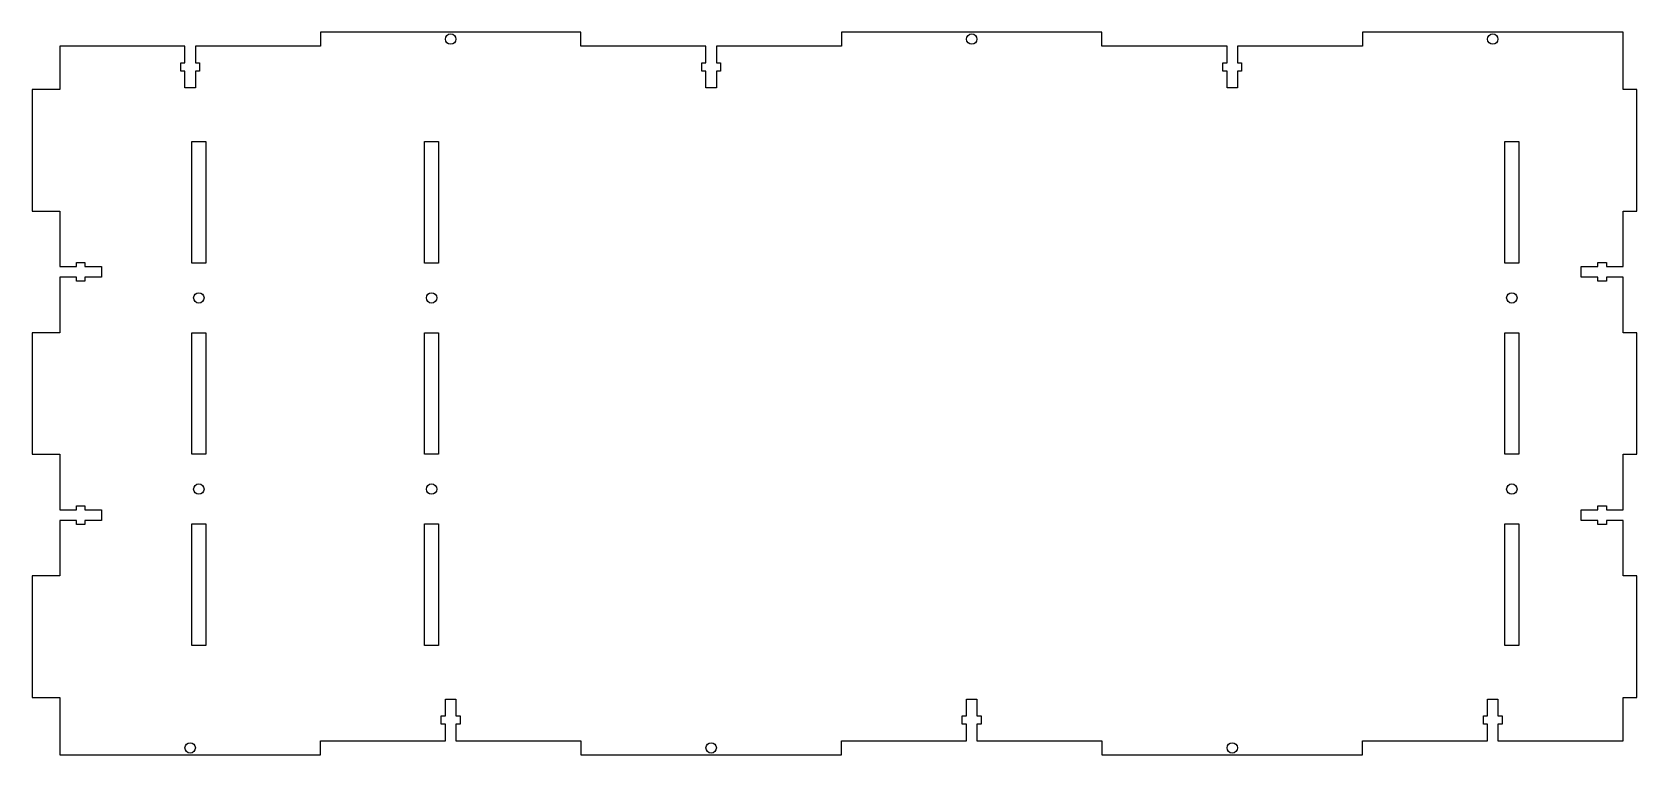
# Model space of a CAD drawing. Header units: millimetres. Extents: x -4 to 458, y -86 to 122.
import ezdxf

# ---------------------------------------------------------------- set-up
doc = ezdxf.new("R2010")
doc.units = ezdxf.units.MM

msp = doc.modelspace()

# ---------------------------------------------------------------- linework, layer by layer
for points in [[(415, -82.5), (415, -77.7), (413.8, -77.7), (413.8, -75.3), (415, -75.3), (415, -70.5), (418, -70.5), (418, -75.3), (419.2, -75.3), (419.2, -77.7), (418, -77.7), (418, -82.5), (454, -82.5), (454, -70), (458, -70), (458, -35), (454, -35), (454, -19), (449.2, -19), (449.2, -20.2), (446.8, -20.2), (446.8, -19), (442, -19), (442, -16), (446.8, -16), (446.8, -14.8), (449.2, -14.8), (449.2, -16), (454, -16), (454, 0), (458, 0), (458, 35), (454, 35), (454, 51), (449.2, 51), (449.2, 49.8), (446.8, 49.8), (446.8, 51), (442, 51), (442, 54), (446.8, 54), (446.8, 55.2), (449.2, 55.2), (449.2, 54), (454, 54), (454, 70), (458, 70), (458, 105), (454, 105), (454, 121.5), (379, 121.5), (379, 117.5), (343, 117.5), (343, 112.7), (344.2, 112.7), (344.2, 110.3), (343, 110.3), (343, 105.5), (340, 105.5), (340, 110.3), (338.8, 110.3), (338.8, 112.7), (340, 112.7), (340, 117.5), (304, 117.5), (304, 121.5), (229, 121.5), (229, 117.5), (193, 117.5), (193, 112.7), (194.2, 112.7), (194.2, 110.3), (193, 110.3), (193, 105.5), (190, 105.5), (190, 110.3), (188.8, 110.3), (188.8, 112.7), (190, 112.7), (190, 117.5), (154, 117.5), (154, 121.5), (79, 121.5), (79, 117.5), (43, 117.5), (43, 112.7), (44.2, 112.7), (44.2, 110.3), (43, 110.3), (43, 105.5), (40, 105.5), (40, 110.3), (38.8, 110.3), (38.8, 112.7), (40, 112.7), (40, 117.5), (4, 117.5), (4, 105), (-4, 105), (-4, 70), (4, 70), (4, 54), (8.8, 54), (8.8, 55.2), (11.2, 55.2), (11.2, 54), (16, 54), (16, 51), (11.2, 51), (11.2, 49.8), (8.8, 49.8), (8.8, 51), (4, 51), (4, 35), (-4, 35), (-4, 0), (4, 0), (4, -16), (8.8, -16), (8.8, -14.8), (11.2, -14.8), (11.2, -16), (16, -16), (16, -19), (11.2, -19), (11.2, -20.2), (8.8, -20.2), (8.8, -19), (4, -19), (4, -35), (-4, -35), (-4, -70), (4, -70), (4, -86.5), (79, -86.5), (79, -82.5), (115, -82.5), (115, -77.7), (113.8, -77.7), (113.8, -75.3), (115, -75.3), (115, -70.5), (118, -70.5), (118, -75.3), (119.2, -75.3), (119.2, -77.7), (118, -77.7), (118, -82.5), (154, -82.5), (154, -86.5), (229, -86.5), (229, -82.5), (265, -82.5), (265, -77.7), (263.8, -77.7), (263.8, -75.3), (265, -75.3), (265, -70.5), (268, -70.5), (268, -75.3), (269.2, -75.3), (269.2, -77.7), (268, -77.7), (268, -82.5), (304, -82.5), (304, -86.5), (379, -86.5), (379, -82.5)], [(42, 55), (42, 90), (46, 90), (46, 55)], [(109, 55), (109, 90), (113, 90), (113, 55)], [(420, 55), (420, 90), (424, 90), (424, 55)], [(46, 0), (42, 0), (42, 35), (46, 35)], [(109, 0), (109, 35), (113, 35), (113, 0)], [(424, 35), (424, 0), (420, 0), (420, 35)], [(42, -55), (42, -20), (46, -20), (46, -55)], [(113, -55), (109, -55), (109, -20), (113, -20)], [(424, -55), (420, -55), (420, -20), (424, -20)]]:
    msp.add_lwpolyline(points, close=True)
for centre in [(116.5, 119.5), (266.5, 119.5), (416.5, 119.5), (44, 45), (111, 45), (422, 45), (44, -10), (111, -10), (422, -10), (41.5, -84.5), (191.5, -84.5), (341.5, -84.5)]:
    msp.add_circle(centre, 1.5)

doc.saveas('drawing.dxf')
